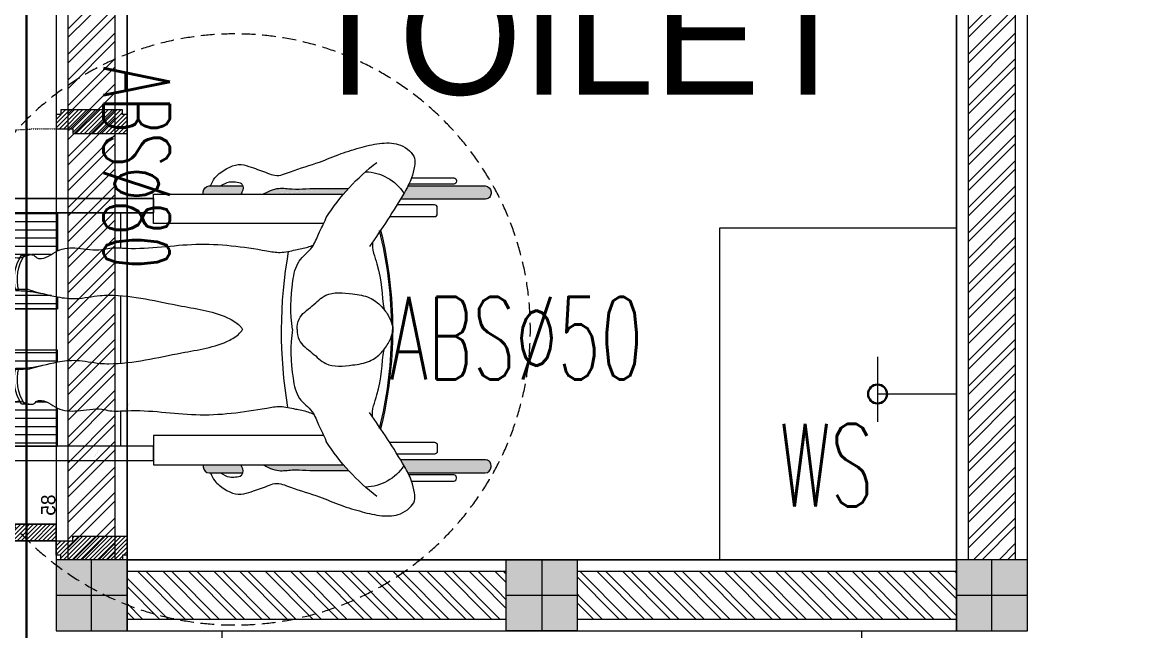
# Model space of a CAD drawing. Header units: millimetres. Extents: x -280308 to 6402717, y -14 to 2073074.
# Drawn here: x -22126 to -19788, y 482648 to 483933 of the extents above; entities that cross this region are included whole.
import ezdxf

# ---------------------------------------------------------------- set-up
doc = ezdxf.new("R2010")
doc.units = ezdxf.units.MM
for name, pattern in [('ACAD_ISO03W100', [30, 12, -18]), ('DASHED2', [0.375, 0.25, -0.125]), ('Default', [0])]:
    doc.linetypes.add(name, pattern=pattern)
doc.layers.get('0').update_dxf_attribs({"lineweight": 0})
for name, color, linetype, lineweight, true_color in [('-P-ABK', 7, 'Continuous', 30, 0x05ffff), ('-P-AK', 7, 'Continuous', 30, 0xff0a0a), ('A-FILL-1', 7, 'Continuous', 0, 0x454545), ('A-FILL-4', 9, 'Continuous', 0, 0x808080), ('P-AKT', 7, 'Continuous', 30, 0xfe0101)]:
    doc.layers.add(name, color=color, linetype=linetype, lineweight=lineweight, true_color=true_color)
for name, color, linetype, lineweight in [('_Door & Window', 1, 'Continuous', 0), ('A-ALINE-1', 91, 'Continuous', 20), ('A-ALINE-3', 111, 'Continuous', 15), ('A-ALINE-6', 117, 'Continuous', 9), ('A-Furn', 250, 'Continuous', 0), ('A-FURN-EQPM', 177, 'Continuous', 0)]:
    doc.layers.add(name, color=color, linetype=linetype, lineweight=lineweight)
doc.layers.add('A-TEXT', color=254, linetype='Continuous')
doc.layers.add('Teks-PL', color=7, linetype='Default', true_color=0xff0a0a)
doc.styles.add('Annotative', font='arial.ttf', dxfattribs={"height": 1.25})
doc.styles.add('CENTURY', font='GOTHIC.TTF')
doc.styles.add('RS', font='ROMANS.SHX', dxfattribs={"width": 0.8})

# ---------------------------------------------------------------- blocks, each defined once
blk = doc.blocks.new('A$Ccf87384a')
blk.add_wipeout([(-75, 74.99999999999909), (75.00000000002728, 74.99999999999909), (75.00000000002728, -75), (-75, -75)])
blk.add_wipeout([(-74.99999999999818, -74.99999999999974), (-74.99999999999818, 75.00000000000753), (75, 75.00000000000756), (75, -74.99999999999972)])
at = {"layer": 'A-FILL-1', "ltscale": 0.25}
h = blk.add_hatch(color=256, dxfattribs=at)
h.dxf.hatch_style = 1
h.paths.add_polyline_path([(-75, -75), (-75, 75), (75, 75), (75, -75)])
at = {"layer": 'A-ALINE-1'}
blk.add_lwpolyline([(-75, -75), (-75, 75), (75, 75), (75, -75)], close=True, dxfattribs=at)
at = {"layer": 'A-FILL-1', "ltscale": 0.25}
for p, q in [((0, 75), (0, -75)), ((-75, 0), (75, 0))]:
    blk.add_line(p, q, dxfattribs=at)
blk = doc.blocks.new('A$Ca4ca9c0b')
at = {"layer": 'A-Furn'}
h = blk.add_hatch(dxfattribs=at)
h.set_pattern_fill('ANSI31', color=256, scale=2, angle=540, style=0)
h.set_pattern_definition([(225, (109566.3125288526, -240668.4215420193), (4.490128060534577, -4.490128060534577), [])])
h.paths.add_polyline_path([(10.000000012893, 1020.000000003551), (10.000000012893, 910.0000000035507), (2.000000012863893, 910.0000000035507), (2.000000012892997, 920.0000000034343), (-16.999999987107, 920.0000000034343), (-16.999999987107, 910.0000000035507), (-24.999999987107, 910.0000000035507), (-24.999999987107, 1020.000000003551)])
h = blk.add_hatch(dxfattribs=at)
h.set_pattern_fill('ANSI31', color=256, scale=2, angle=540, style=0)
h.set_pattern_definition([(225, (109566.3125288526, -240568.4215420193), (4.490128060534577, -4.490128060534577), [])])
h.paths.add_polyline_path([(2.000000012892997, 920.0000000034343), (-16.99999999941792, 920.0000000034343), (-16.99999999941792, 250.0000000005239), (2.000000012892997, 250.0000000005239)])
h = blk.add_hatch(dxfattribs=at)
h.set_pattern_fill('ANSI31', color=256, scale=2, angle=540, style=0)
h.set_pattern_definition([(225, (110170.8596176268, -240618.421542007), (4.490128060534577, -4.490128060534577), [])])
h.paths.add_polyline_path([(10.00000000058208, 150.0000000004075), (10.00000000058208, 260.0000000004075), (2.000000000552973, 260.0000000003492), (2.000000000582077, 250.0000000005239), (-16.99999999941792, 250.0000000005239), (-16.99999999941792, 260.0000000004075), (-24.99999999941792, 260.0000000004075), (-24.99999999941792, 150.0000000004075)])
h = blk.add_hatch(dxfattribs=at)
h.set_pattern_fill('ANSI31', color=256, scale=2, angle=540, style=0)
h.set_pattern_definition([(225, (109716.3125288529, -240669.6019526039), (4.490128060534577, -4.490128060534577), [])])
h.paths.add_polyline_path([(-889.999999998603, -5.820766091346741e-11), (-889.9999999986321, 9.999999999941792), (-899.9999999986321, 9.999999999941792), (-899.9999999986321, 139.9999999998254), (-889.9999999986321, 139.9999999998254), (-889.999999998603, 149.9999999997672), (-859.9999999993306, 150.0000000004075), (-859.9999999993597, 115.0000000077416), (-849.9999999993597, 115.0000000077416), (-849.9999999987485, 0)])
h = blk.add_hatch(dxfattribs=at)
h.set_pattern_fill('ANSI31', color=256, scale=2, angle=540, style=0)
h.set_pattern_definition([(225, (109566.3125288529, -240669.6019526039), (4.490128060534577, -4.490128060534577), [])])
h.paths.add_polyline_path([(39.99999999985448, -5.820766091346741e-11), (39.99999999988358, 9.999999999941792), (49.99999999988358, 9.999999999941792), (49.99999999988358, 139.9999999998254), (39.99999999988358, 139.9999999998254), (39.99999999985448, 149.9999999997672), (10.00000000058208, 150.0000000004075), (10.00000000061118, 115.0000000077416), (6.111804395914078e-10, 115.0000000077416), (0, 0)])
at = {"layer": '_Door & Window'}
for points in [[(10.000000012893, 1020.000000003551), (10.000000012893, 910.0000000035507), (2.000000012863893, 910.0000000035507), (2.000000012892997, 920.0000000034343), (-16.999999987107, 920.0000000034343), (-16.999999987107, 910.0000000035507), (-24.999999987107, 910.0000000035507), (-24.999999987107, 1020.000000003551), (10.000000012893, 1020.000000003551)], [(10.00000000058208, 150.0000000004075), (10.00000000058208, 260.0000000004075), (2.000000000552973, 260.0000000003492), (2.000000000582077, 250.0000000005239), (-16.99999999941792, 250.0000000005239), (-16.99999999941792, 260.0000000004075), (-24.99999999941792, 260.0000000004075), (-24.99999999941792, 150.0000000004075), (10.00000000058208, 150.0000000004075)], [(-889.999999998603, -5.820766091346741e-11), (-889.9999999986321, 9.999999999941792), (-899.9999999986321, 9.999999999941792), (-899.9999999986321, 139.9999999998254), (-889.9999999986321, 139.9999999998254), (-889.999999998603, 149.9999999997672), (-859.9999999993306, 150.0000000004075), (-859.9999999993597, 115.0000000077416), (-849.9999999993597, 115.0000000077416), (-849.9999999987485, 0), (-889.999999998603, -5.820766091346741e-11)], [(39.99999999985448, -5.820766091346741e-11), (39.99999999988358, 9.999999999941792), (49.99999999988358, 9.999999999941792), (49.99999999988358, 139.9999999998254), (39.99999999988358, 139.9999999998254), (39.99999999985448, 149.9999999997672), (10.00000000058208, 150.0000000004075), (10.00000000061118, 115.0000000077416), (6.111804395914078e-10, 115.0000000077416), (0, 0), (39.99999999985448, -5.820766091346741e-11)]]:
    blk.add_lwpolyline(points, dxfattribs=at)
blk.add_lwpolyline([(10.00000000058208, 150.0000000004075), (-24.999999987107, 150.0000000004075), (-24.999999987107, 1020.000000003551), (10.00000000058208, 1020.000000003551)], close=True, dxfattribs=at)
at = {"layer": '_Door & Window', "linetype": 'ACAD_ISO03W100', "ltscale": 0.02}
blk.add_arc((-6.929301123745972, 166.9526288348716), 853.2391276210273, 91.21474571532441, 181.138459278602, dxfattribs=at)
at = {"layer": 'A-Furn'}
blk.add_lwpolyline([(2.000000012892997, 920.0000000034343), (-16.99999999941792, 920.0000000034343), (-16.99999999941792, 250.0000000005239), (2.000000012892997, 250.0000000005239)], close=True, dxfattribs=at)
at = {"layer": 'Defpoints', "ltscale": 0.25, "insert": (-87.73789995184052, 181.5505102498573), "char_height": 30.00000000000001, "attachment_point": 1, "style": 'CENTURY'}
blk.add_mtext_dynamic_manual_height_columns('85', width=78.46666834107602, gutter_width=750.0000000000001, heights=[0], dxfattribs=at)
blk = doc.blocks.new('disable people')
at = {"layer": 'A-FILL-4'}
h = blk.add_hatch(color=256, dxfattribs=at)
edge = h.paths.add_edge_path()
edge.add_spline(control_points=[(-3.796474417917125, 4.952000308492416), (-3.760681164754715, 5.053013868617654), (-3.704158616363202, 5.157722778494588), (-3.734610711559071, 5.255821520916697)], knot_values=[0.9037914775148974, 0.9037914775148974, 0.9037914775148974, 0.9037914775337845, 1.21384703267489, 1.21384703267489, 1.21384703267489, 1.213847032693339], degree=3, periodic=0)
edge.add_line((-3.734610711562709, 5.255821520934205), (-4.964782523813881, 5.255821520934205))
edge.add_arc((-4.964782523813483, 5.035821520934178), 0.2200000000000129, 89.99999999999999, 179.9999999999926)
edge.add_line((-5.184782523814647, 5.035821520934178), (-5.184782523814647, 4.952000308504779))
edge.add_line((-5.184782523814647, 4.952000308504921), (-3.796474417913829, 4.952000308504921))
edge = h.paths.add_edge_path()
edge.add_spline(control_points=[(0.1341749100720335, 5.166089496497762), (-0.07234800000333053, 5.166001675629786), (-0.553623694469934, 5.165540411955988), (-1.20498952116759, 5.174735433441811), (-1.923735004729679, 5.122992935595903), (-2.472725316985816, 5.224835962467296), (-2.818046584459807, 5.044581019589032), (-3.008957661264503, 4.952000308504921)], knot_values=[0.4124965523283914, 0.4124965523283914, 0.4124965523283914, 0.4124965523283914, 0.6874227009135008, 1.856497828568305, 2.363121600141893, 2.852056937546859, 3.479819935797773, 3.479819935797798, 3.479819935797798, 3.479819935797798], degree=3, periodic=0)
edge.add_line((-3.008957661264503, 4.952000308504921), (-0.05374037849282143, 4.952000308504893))
edge.add_arc((6.001229472374689, -0.1731919023486626), 7.932859200384009, 137.696407415366, 139.7539587547804, ccw=False)
edge = h.paths.add_edge_path()
edge.add_line((5.131749954041879, 5.255821520934205), (2.308872463095783, 5.255821520934205))
edge.add_spline(control_points=[(2.308872463096122, 5.255821520934205), (2.267732188407535, 5.17631198661752), (2.17731957034448, 5.015793417558143), (2.084681671298313, 4.857544409941738), (2.036732091110025, 4.777055949464057)], knot_values=[9.278145445618577, 9.278145445618577, 9.278145445618577, 9.278145445618577, 9.545772737748978, 9.82631843046447, 9.82631843046447, 9.82631843046447, 9.82631843046447], degree=3, periodic=0)
edge.add_line((2.036732091110025, 4.777055949464057), (5.151749954040608, 4.777055949464028))
edge.add_arc((5.151749954042316, 4.977055949464102), 0.1999999999999886, 270, 360)
edge.add_line((5.351749954041225, 4.977055949464102), (5.351749954041168, 5.035821520934263))
edge.add_arc((5.131749954041879, 5.035821520934178), 0.2200000000000118, 7.404331298447066e-12, 89.99999999999999)
edge = h.paths.add_edge_path()
edge.add_spline(control_points=[(-3.734610711559071, -5.255821520915617), (-3.704158616363202, -5.157722778493792), (-3.760681164754715, -5.053013868616347), (-3.796474417917125, -4.952000308491563)], knot_values=[0.9037914775148975, 0.9037914775333468, 0.9037914775333468, 0.9037914775333468, 1.213847032674452, 1.213847032693339, 1.213847032693339, 1.213847032693339], degree=3, periodic=0)
edge.add_line((-3.796474417911668, -4.952000308503841), (-5.184782523812599, -4.952000308503841))
edge.add_line((-5.184782523814647, -4.952000308503841), (-5.18478252381459, -5.035821520933212))
edge.add_arc((-4.964782523813483, -5.035821520933098), 0.2200000000000129, 180, 270)
edge.add_line((-4.964782523813483, -5.255821520933125), (-3.734610711562426, -5.255821520933125))
edge = h.paths.add_edge_path()
edge.add_line((-0.05374037849287561, -4.952000308503841), (-3.008957661264615, -4.952000308503841))
edge.add_spline(control_points=[(-3.008957661264503, -4.952000308503841), (-2.818046584459807, -5.044581019588179), (-2.472725316985816, -5.224835962466216), (-1.923735004729679, -5.12299293559505), (-1.20498952116759, -5.174735433440958), (-0.553623694469934, -5.165540411954737), (-0.07234800000333053, -5.166001675628706), (0.1341749100720335, -5.166089496496454)], knot_values=[0.4124965523283917, 0.4124965523283917, 0.4124965523283917, 0.4124965523284174, 1.040259550579332, 1.529194887984297, 2.035818659557886, 3.204893787212689, 3.479819935797799, 3.479819935797799, 3.479819935797799, 3.479819935797799], degree=3, periodic=0)
edge.add_arc((6.001229472376508, 0.1731919023482078), 7.93285920038395, 220.2460412452068, 222.3035925846204, ccw=False)
edge = h.paths.add_edge_path()
edge.add_arc((5.151749954042316, -4.977055949463022), 0.1999999999999886, 0, 89.99999999999999)
edge.add_line((5.151749954042316, -4.777055949462977), (2.03673209111179, -4.777055949463005))
edge.add_spline(control_points=[(2.036732091110025, -4.777055949462977), (2.084681671298313, -4.857544409940431), (2.232165906039882, -5.109484857939435), (2.374009886807471, -5.367177794302108), (2.440898637138162, -5.551188368630221)], knot_values=[8.953599230115874, 8.953599230115874, 8.953599230115874, 8.953599230115874, 9.234144922831332, 9.82631843046441, 9.826318430464434, 9.826318430464434, 9.826318430464434], degree=3, periodic=0)
edge.add_arc((0.7053364612966107, -4.04279776307277), 1.733346163484878, 327.02309260736433, 327.0237538441636, ccw=False)
edge.add_spline(control_points=[(2.036732091110025, -4.777055949462977), (2.084681671298313, -4.857544409940431), (2.232165906039882, -5.109484857939435), (2.374009886807471, -5.367177794302108), (2.440898637138162, -5.551188368630221)], knot_values=[8.953599230115874, 8.953599230115874, 8.953599230115874, 8.953599230115874, 9.234144922831332, 9.82631843046441, 9.826318430464434, 9.826318430464434, 9.826318430464434], degree=3, periodic=0)
edge.add_line((2.308799040582016, -5.255821520933125), (5.131749954041821, -5.255821520933154))
edge.add_arc((5.131749954041879, -5.035821520933098), 0.2200000000000118, 270, 359.9999999999482)
edge.add_line((5.351749954041225, -5.035821520933325), (5.351749954041281, -4.977055949462965))
h = blk.add_hatch(dxfattribs=at)
h.set_pattern_fill('_USER', color=256, scale=0.2999999999999999, style=0, pattern_type=0)
h.set_pattern_definition([(360, (-5.456968210637569e-12, -2.842170943040401e-13), (7.395570986446986e-32, 0.3), [])])
edge = h.paths.add_edge_path()
edge.add_spline(control_points=[(-11.84368881340561, 2.723015967266292), (-11.80630735148043, 2.722610891474005), (-11.70819034366286, 2.721547668618996), (-11.61031172560615, 2.728856529663688), (-11.54972374569115, 2.733380797935752)], knot_values=[0, 0, 0, 0, 0.1121097829463906, 0.2942601996699649, 0.2942601996699649, 0.2942601996699649, 0.2942601996699649], degree=3, periodic=0)
edge.add_spline(control_points=[(-11.54972374569115, 2.733380797935752), (-11.53484815880256, 2.736247567797591), (-11.47003685719392, 2.745536439978423), (-11.36826084976747, 2.72479947738816), (-11.306672703613, 2.6447510459368), (-11.24782621166378, 2.610484695002697), (-10.96949606972703, 2.549332237655335), (-10.74909445872436, 2.772073311572058), (-10.5228854389261, 2.880681640590865)], knot_values=[5.436664725832285, 5.436664725832285, 5.436664725832285, 5.436664725832285, 5.482184118797054, 5.63248936469224, 5.71609653018408, 5.778112604277349, 5.832864719823681, 6.558060987042688, 6.558060987042688, 6.558060987042688, 6.558060987042688], degree=3, periodic=0)
edge.add_line((-10.5228854389261, 2.880681640590865), (-10.52288543892609, 4.274822013010747))
edge.add_line((-10.5228854389261, 4.274822013010635), (-13.10916806575664, 4.274822013010636))
edge.add_line((-13.10916806575733, 4.274822013010635), (-13.10916806575733, 2.778481744722516))
edge.add_spline(control_points=[(-13.10916806575733, 2.778481744722512), (-12.82295144472664, 2.822346398972513), (-12.41668017873963, 2.754237778142112), (-12.01270156310056, 2.608782090787145), (-11.9026220646665, 2.624670677752874)], knot_values=[3.85022029909312, 3.850220299093444, 3.850220299093444, 3.850220299093444, 4.723214524291371, 5.067106132655391, 5.067106132655391, 5.067106132655391, 5.067106132688122], degree=3, periodic=0)
edge.add_arc((-10.49828518709546, 1.8499546098883), 1.603853812364077, 147.0195933812169, 151.1162485193678, ccw=False)
edge = h.paths.add_edge_path()
edge.add_spline(control_points=[(-11.10131507691221, 1.321645051041912), (-11.26820317942656, 1.353449058260139), (-11.54271718581731, 1.405746173674288), (-11.85950975244123, 1.421612261374548), (-12.00627843078473, 1.420929790504033), (-12.04364457507836, 1.420756038819889)], knot_values=[0, 0, 0, 0, 0.5089906555588182, 0.8372314890067583, 0.9493412719532057, 0.9493412719532057, 0.9493412719532057, 0.9493412719532057], degree=3, periodic=0)
edge.add_arc((-10.49828518709546, 1.8499546098883), 1.603853812364076, 193.9046284335562, 195.5217729613365, ccw=False)
edge.add_spline(control_points=[(-12.05514138739818, 1.464538181836133), (-12.39829801821179, 1.46764695568163), (-12.74615257863297, 1.465605107812507), (-13.10916806575915, 1.44694142760477)], knot_values=[0.4692719010675678, 0.4692719010675678, 0.4692719010675678, 0.4692719010675678, 1.51441113184759, 1.514411131847849, 1.514411131847849, 1.514411131847849], degree=3, periodic=0)
edge.add_line((-13.10916806575733, 1.44694142760477), (-13.10916806575733, 0.7534304279870407))
edge.add_line((-13.10916806575733, 0.7534304279870412), (-10.52288543892678, 0.7534304279870412))
edge.add_line((-10.5228854389261, 0.7534304279870412), (-10.5228854389261, 1.191359744353121))
edge.add_spline(control_points=[(-10.5228854389261, 1.191359744352894), (-10.71802839497832, 1.226449273625576), (-10.91033044466531, 1.271692798998856), (-11.10131507691221, 1.321645051041912)], knot_values=[0.5122589669724955, 0.5122589669724955, 0.5122589669724955, 0.5122589669753015, 1.104645887850228, 1.104645887850228, 1.104645887850228, 1.104645887850228], degree=3, periodic=0)
h = blk.add_hatch(dxfattribs=at)
h.set_pattern_fill('_USER', color=256, scale=0.2999999999999999, style=0, pattern_type=0)
h.set_pattern_definition([(360, (-5.456968210637569e-12, 1.13686837721616e-12), (-7.347638122947742e-17, -0.2999999999999999), [])])
edge = h.paths.add_edge_path()
edge.add_spline(control_points=[(-11.84368881340561, -2.723015967265212), (-11.80630735148043, -2.722610891472925), (-11.70819034366286, -2.721547668617916), (-11.61031172560615, -2.728856529662664), (-11.54972374569115, -2.733380797934899)], knot_values=[0, 0, 0, 0, 0.1121097829463906, 0.2942601996699649, 0.2942601996699649, 0.2942601996699649, 0.2942601996699649], degree=3, periodic=0)
edge.add_spline(control_points=[(-11.54972374569115, -2.733380797934899), (-11.53484815880256, -2.736247567796511), (-11.47003685719392, -2.745536439977116), (-11.36826084976747, -2.72479947738708), (-11.306672703613, -2.644751045935948), (-11.24782621166378, -2.610484695001844), (-10.96949606972703, -2.549332237654482), (-10.74909445872436, -2.772073311571205), (-10.5228854389261, -2.880681640589785)], knot_values=[5.436664725832285, 5.436664725832285, 5.436664725832285, 5.436664725832285, 5.482184118797054, 5.63248936469224, 5.71609653018408, 5.778112604277349, 5.832864719823681, 6.558060987042688, 6.558060987042688, 6.558060987042688, 6.558060987042688], degree=3, periodic=0)
edge.add_line((-10.5228854389261, -2.880681640589785), (-10.52288543892609, -4.274822013009667))
edge.add_line((-10.5228854389261, -4.274822013009555), (-13.10916806575664, -4.274822013009555))
edge.add_line((-13.10916806575733, -4.274822013009555), (-13.10916806575733, -2.778481744721437))
edge.add_spline(control_points=[(-13.10916806575733, -2.778481744721432), (-12.82295144472664, -2.822346398971661), (-12.41668017873963, -2.754237778141317), (-12.01270156310056, -2.608782090786292), (-11.9026220646665, -2.624670677752022)], knot_values=[3.85022029909312, 3.850220299093444, 3.850220299093444, 3.850220299093444, 4.723214524291371, 5.067106132655391, 5.067106132655391, 5.067106132655391, 5.067106132688122], degree=3, periodic=0)
edge.add_arc((-10.49828518709546, -1.849954609887163), 1.603853812364077, 208.8837514806322, 212.9804066187831)
edge = h.paths.add_edge_path()
edge.add_spline(control_points=[(-11.10131507691221, -1.321645051040832), (-11.26820317942656, -1.353449058259002), (-11.54271718581731, -1.405746173672924), (-11.85950975244123, -1.421612261373639), (-12.00627843078473, -1.420929790502896), (-12.04364457507836, -1.420756038818865)], knot_values=[0, 0, 0, 0, 0.5089906555588182, 0.8372314890067583, 0.9493412719532057, 0.9493412719532057, 0.9493412719532057, 0.9493412719532057], degree=3, periodic=0)
edge.add_arc((-10.49828518709546, -1.849954609887163), 1.603853812364076, 164.4782270386635, 166.0953715664438)
edge.add_spline(control_points=[(-12.05514138739818, -1.464538181834996), (-12.39829801821179, -1.467646955680721), (-12.74615257863297, -1.465605107811598), (-13.10916806575915, -1.446941427603633)], knot_values=[0.4692719010675678, 0.4692719010675678, 0.4692719010675678, 0.4692719010675678, 1.51441113184759, 1.514411131847849, 1.514411131847849, 1.514411131847849], degree=3, periodic=0)
edge.add_line((-13.10916806575733, -1.446941427603633), (-13.10916806575733, -0.753430427985904))
edge.add_line((-13.10916806575733, -0.7534304279861885), (-10.52288543892678, -0.7534304279861892))
edge.add_line((-10.5228854389261, -0.7534304279861885), (-10.5228854389261, -1.191359744352268))
edge.add_spline(control_points=[(-10.5228854389261, -1.191359744351757), (-10.71802839497832, -1.226449273624439), (-10.91033044466531, -1.271692798997492), (-11.10131507691221, -1.321645051040832)], knot_values=[0.5122589669724955, 0.5122589669724955, 0.5122589669724955, 0.5122589669753015, 1.104645887850228, 1.104645887850228, 1.104645887850228, 1.104645887850228], degree=3, periodic=0)
for p, q in [((-8.202746146980644, 4.274822013010635), (-8.202746146980644, 2.985387214360799)), ((-8.202746146980644, 1.237720448978507), (-8.202746146980644, -1.23772044897737)), ((-8.202746146980644, -2.985387214359719), (-8.202746146980644, -4.274822013009555))]:
    blk.add_line(p, q, dxfattribs=at)
for points in [[(2.4408986371418, 5.551188368631301), (3.985710528006166, 5.551188368631301, -0.414213562373095), (4.085710528004711, 5.451188368631392), (4.085710528004711, 5.426046132553836, -0.414213562373095), (3.985710528006166, 5.326046132553756), (2.344216868157673, 5.326046132553756)], [(-5.184782523807371, 4.952000308504921), (-5.184782523807371, 5.035821520934178, -0.414213562373095), (-4.964782523809845, 5.255821520934205), (-3.734610711555433, 5.255821520934205)], [(2.30887246309976, 5.255821520934205), (5.131749954045517, 5.255821520934205, -0.4142135623730981), (5.351749954046682, 5.035821520934178), (5.351749954046682, 4.977055949464102, -0.414213562373095), (5.151749954045954, 4.777055949464057), (2.036706903287268, 4.777055949464057)], [(1.636438218787589, 4.132746635153126), (3.282262380906104, 4.132746635153126, 0.4142135623730451), (3.382262380908287, 4.232746635153262), (3.382262380908287, 4.465441665068283, 0.414213562373095), (3.282262380906104, 4.56544166506842), (1.908734547932909, 4.565441665068136)], [(1.636438218787589, -4.13274663515341), (3.282262380906104, -4.13274663515341, -0.4142135623730451), (3.382262380908287, -4.232746635153546), (3.382262380908287, -4.465441665068795, -0.414213562373095), (3.282262380906104, -4.565441665068704), (1.908734547932909, -4.565441665068477)], [(2.308877528723315, -5.255821520933125), (5.131749954045517, -5.255821520933125, 0.4142135623730981), (5.351749954046682, -5.035821520933098), (5.351749954046682, -4.977055949463022, 0.414213562373095), (5.151749954045954, -4.777055949462977), (2.036706903287268, -4.777055949462977)], [(-5.184782523807371, -4.952000308503841), (-5.184782523807371, -5.035821520933098, 0.414213562373095), (-4.964782523809845, -5.255821520933125), (-3.734610711555433, -5.255821520933125)], [(2.4408986371418, -5.551188368630221), (3.985710528006166, -5.551188368630221, 0.414213562373095), (4.085710528004711, -5.451188368630312), (4.085710528004711, -5.426046132552813, 0.414213562373095), (3.985710528006166, -5.326046132552904), (2.344216868157673, -5.326046132552904)]]:
    blk.add_lwpolyline(points, format="xyb", dxfattribs=at)
for points in [[(-0.7716928118115902, 3.881550911005661), (-7.007824699383491, 3.881550911005661), (-7.007824699383491, 4.952000308504921), (-0.05374037848923763, 4.952000308504921)], [(-13.10916806575187, 2.778481744728197), (-13.10916806575187, 4.274822013010635), (-10.52288543892246, 4.274822013010635), (-10.52288543892246, 2.880681640590865)], [(-10.52288543892246, 1.191359744319243), (-10.52288543892246, 0.7534304279870412), (-13.10916806575187, 0.7534304279870412), (-13.10916806575187, 1.446941427605225)], [(-13.10916806575187, -1.446941427604088), (-13.10916806575187, -0.7534304279861885), (-10.52288543892246, -0.7534304279861885), (-10.52288543892246, -1.191359744318333)], [(-10.52288543892246, -1.191359744318333), (-10.52288543892246, -0.7534304279861885), (-13.10916806575187, -0.7534304279861885), (-13.10916806575187, -1.446941427604088)], [(-10.52288543892246, -2.880681640589557), (-10.52288543892246, -4.274822013009555), (-13.10916806575187, -4.274822013009555), (-13.10916806575187, -2.778481744727117)], [(-13.10916806575187, -2.778481744727117), (-13.10916806575187, -4.274822013009555), (-10.52288543892246, -4.274822013009555), (-10.52288543892246, -2.880681640589557)], [(-0.7716928118115902, -3.881550911004581), (-7.007824699383491, -3.881550911004581), (-7.007824699383491, -4.952000308503841), (-0.05374037848741864, -4.952000308503841)]]:
    blk.add_lwpolyline(points, dxfattribs=at)
for points in [[(-13.10916806575187, 4.795772278258937), (-7.007824699383491, 4.795772278258937), (-7.007824699383491, 4.274822013010635), (-13.10916806575187, 4.274822013010635)], [(-13.10916806575187, -4.274822013009555), (-7.007824699383491, -4.274822013009555), (-7.007824699383491, -4.795772278257857), (-13.10916806575187, -4.795772278257857)], [(-13.10916806575187, -4.79577227825763), (-7.007824699383491, -4.79577227825763), (-7.007824699383491, -4.274822013009555), (-13.10916806575187, -4.274822013009555)]]:
    blk.add_lwpolyline(points, close=True, dxfattribs=at)
at = {"layer": 'A-FILL-4', "linetype": 'DASHED2', "ltscale": 2}
blk.add_circle((-4.032044972002041, 5.684341886080801e-13), 10.82285678946162, dxfattribs=at)
at = {"layer": 'A-FILL-4'}
for centre, radius, start, end in [((6.001229472381965, -0.1731919023484352), 7.932859200384001, 127.5204071296238, 147.4062370725861), ((0.7053364602925285, 4.042797764629086), 1.733346163484867, 32.98970642474525, 88.42289004785182), ((-13.74668270498478, -0.04341019569847049), 15.44764756680718, 1.182090759333106, 13.72631994225427), ((-13.74668270498478, -0.04341019569847049), 15.49764756680718, 0.1604904385792841, 13.72631994225427), ((14.27937685350298, 0.06775199395133313), 16.59864857667759, 170.3286188685546, 190.1626872323025), ((-10.49828518709, 1.8499546098883), 1.603853812364076, 147.0195933826843, 195.5217729614681), ((-10.38617540414452, 1.8499546098883), 1.603853812364076, 147.0195933826843, 195.5217729614681), ((-12.69504205342673, -4.606921862426645), 6.728132541871835, 84.78551859402995, 94.76708404660036), ((-13.74668270498114, 0.04341019570074423), 15.44764756680434, 346.2736800577457, 358.8179092406669), ((-13.74668270498114, 0.04341019570074423), 15.49764756680435, 346.2736800577457, 359.8395095614207), ((-13.74668270498478, -0.04341019569847049), 15.44764756680718, 0.1604904385792841, 0.1610099051522045), ((-10.49828518709, -1.849954609887163), 1.603853812364076, 164.4782270385319, 212.9804066173157), ((-10.38617540414452, -1.849954609887163), 1.603853812364076, 164.4782270385319, 212.9804066173157), ((-12.69504205342673, 4.606921862427726), 6.728132541871835, 265.2329159533996, 275.2144814059701), ((6.001229472381965, 0.1731919023497994), 7.932859200384001, 212.5937629274139, 232.4795928703763), ((0.7053364602925285, -4.042797764628233), 1.733346163484867, 271.5771099521482, 327.0102935752548)]:
    blk.add_arc(centre, radius, start, end, dxfattribs=at)
for points in [[(-4.92346149860532, 5.255821520934205), (-4.763444462907501, 5.548488725255311), (-4.598746377016141, 5.706342594715352), (-3.795142421198761, 6.036484532325346), (-3.426854836276107, 5.940611925619805), (-2.83078820989067, 5.728755613769636), (-2.566758833625499, 5.644812886039915), (-1.990014397371851, 5.77694535444266), (-0.9296119438040478, 6.130492836126223), (-0.1419316975516267, 6.437829670206156), (0.6264580426013708, 6.674788378109497), (1.355821926739736, 6.821824205640951), (2.03613892919202, 6.747111713511686), (2.366979790260302, 6.535991856629323), (2.546758790460444, 6.270681361221932), (2.546758790460444, 5.977235520005024), (2.4408986371418, 5.551188368631301), (2.178919851432511, 5.020117206751138), (1.563051972347239, 4.019382088696602), (0.9042720964644104, 3.036488685107713)], [(-11.59479933503098, 1.458273844522409), (-13.10916806575187, 1.44694142760477), (-13.60667026066403, 1.498036116953244), (-13.89975817351478, 1.866144042570795), (-13.88104616483179, 2.260011965725369), (-13.6895420801302, 2.538489094402166), (-13.51049322462313, 2.652381983495161), (-13.10916806575187, 2.778481744722512), (-12.24121315577941, 2.684816428400097), (-11.9026220646283, 2.624670677757422), (-11.6864549030779, 2.695858412372388), (-11.58829313107708, 2.724656443567028), (-11.50436550326049, 2.739278829181558), (-11.35904478900738, 2.70089189191475), (-11.29807203763994, 2.643686282815679), (-11.24447784318909, 2.612482825203188), (-11.19131079044928, 2.599403885649735), (-10.52288543892246, 2.880681640590865), (-9.794960447152334, 2.978637757924389), (-8.898797660205673, 2.922233265498733), (-8.608041948751634, 2.974222485651126), (-7.978096220525913, 2.974222485651126), (-5.459508429310517, 3.120158817032916), (-2.862528005884087, 2.87969555159134), (-2.371240473639773, 2.822748566114569), (-1.807424389844527, 2.913683812752424), (-1.35487122052109, 3.017778437834522), (-1.14944398208354, 3.098118711132884)], [(-11.84368881339833, 2.723015967266292), (-11.73157903045285, 2.723015967266292), (-11.5497237456857, 2.733380797935752)], [(-12.0436445750729, 1.420756038819889), (-11.93153479212742, 1.420756038819889), (-11.6037811244496, 1.402879292288389), (-11.10095268296573, 1.321575989310304)], [(-11.59479933503098, 1.458273844522409), (-10.52288543892246, 1.191359744353122), (-9.83083267098118, 1.132548455971346), (-8.963526649984487, 1.24073196201698), (-8.6391886196634, 1.25427512685269), (-5.976700821847771, 0.8565910165420973), (-4.215992548008217, 0.3886604790008619), (-3.813472225867372, 0.09260624280796037), (-3.74400946284004, 6.821210263296962e-13)], [(-1.752623687929372, 6.821210263296962e-13), (-1.679207983477681, 0.3788307068211338), (-1.194287836962758, 0.8637508533374785), (-0.6959840598392475, 1.251223035229941), (0.2821704783109453, 1.301328029997421), (0.9016085141356598, 1.159748884299916), (1.342330865873009, 0.8397630039512478), (1.609774513437515, 0.4677343058569932), (1.7303854847396, 0.1585836488836776), (1.750904063925191, 6.821210263296962e-13)], [(-11.59479933503098, -1.458273844521273), (-10.52288543892246, -1.191359744351985), (-9.83083267098118, -1.132548455970209), (-8.963526649984487, -1.240731962016071), (-8.6391886196634, -1.25427512685178), (-5.976700821847771, -0.8565910165411879), (-4.215992548008217, -0.3886604789997818), (-3.813472225867372, -0.0926062428068235), (-3.74400946284004, 6.821210263296962e-13)], [(-1.752623687929372, 6.821210263296962e-13), (-1.679207983477681, -0.3788307068202812), (-1.194287836962758, -0.8637508533363416), (-0.6959840598392475, -1.251223035229032), (0.2821704783109453, -1.301328029996512), (0.9016085141356598, -1.159748884299006), (1.342330865873009, -0.8397630039503383), (1.609774513437515, -0.4677343058559131), (1.7303854847396, -0.1585836488827681), (1.750904063925191, 6.821210263296962e-13)], [(-11.59479933503098, -1.458273844521273), (-13.10916806575187, -1.446941427603633), (-13.60667026066403, -1.498036116952335), (-13.89975817351478, -1.866144042569658), (-13.88104616483179, -2.260011965724061), (-13.6895420801302, -2.538489094401086), (-13.51049322462313, -2.652381983494308), (-13.10916806575187, -2.778481744721432), (-12.24121315577941, -2.684816428398847), (-11.9026220646283, -2.624670677756342), (-11.6864549030779, -2.695858412371138), (-11.58829313107708, -2.724656443566175), (-11.50436550326049, -2.739278829180478), (-11.35904478900738, -2.700891891913727), (-11.29807203763994, -2.643686282814599), (-11.24447784318909, -2.612482825202108), (-11.19131079044928, -2.599403885648883), (-10.52288543892246, -2.880681640589557), (-9.794960447152334, -2.978637757923536), (-8.898797660205673, -2.922233265497709), (-8.608041948751634, -2.974222485650046), (-7.978096220525913, -2.974222485650046), (-5.459508429310517, -3.120158817032063), (-2.862528005884087, -2.87969555159026), (-2.371240473639773, -2.822748566113489), (-1.807424389844527, -2.913683812751572), (-1.35487122052109, -3.017778437833442), (-1.14944398208354, -3.098118711131576)], [(-12.0436445750729, -1.420756038818865), (-11.93153479212742, -1.420756038818865), (-11.6037811244496, -1.402879292287309), (-11.10095268296573, -1.321575989309224)], [(-11.84368881339833, -2.723015967265212), (-11.73157903045285, -2.723015967265212), (-11.5497237456857, -2.733380797934899)], [(-4.92346149860532, -5.255821520933125), (-4.763444462907501, -5.548488725254231), (-4.598746377016141, -5.706342594714272), (-3.795142421198761, -6.03648453232455), (-3.426854836276107, -5.940611925618725), (-2.83078820989067, -5.728755613768556), (-2.566758833625499, -5.644812886039119), (-1.990014397371851, -5.776945354441352), (-0.9296119438040478, -6.130492836125143), (-0.1419316975516267, -6.437829670204849), (0.6264580426013708, -6.674788378108417), (1.355821926739736, -6.821824205640098), (2.03613892919202, -6.747111713510606), (2.366979790260302, -6.535991856628527), (2.546758790460444, -6.270681361220852), (2.546758790460444, -5.977235520003944), (2.4408986371418, -5.551188368630221), (2.178919851432511, -5.020117206750058), (1.563051972347239, -4.019382088695522), (0.9042720964644104, -3.03648868510669)]]:
    blk.add_spline(points, degree=3, dxfattribs=at)
for points, knots in [([(-4.55304981617337, 5.255821520934205), (-4.44408765272965, 5.319476199870394), (-4.271124962240719, 5.420519389388119), (-4.005306797280355, 5.400308982167644), (-3.806213152574855, 5.38846130049177), (-3.685750421065677, 5.19182424979499), (-3.76068116474562, 5.053013868623566), (-3.796474417913487, 4.952000308492416)], [0, 0, 0, 0, 0.3643785654112465, 0.5784016675004325, 0.8028129588361705, 0.9037914775148975, 1.213847032674452, 1.213847032693339, 1.213847032693339, 1.213847032693339]), ([(-3.008957661259046, 4.952000308504921), (-2.81804658445617, 5.044581019589032), (-2.472725316982178, 5.224835962467296), (-1.923735004726041, 5.122992935595903), (-1.204989521160314, 5.174735433441811), (-0.553623694466296, 5.165540411955988), (-0.07234799999605457, 5.166001675629786), (0.1341749100756715, 5.166089496497762)], [0.4124965523283917, 0.4124965523283917, 0.4124965523283917, 0.4124965523284174, 1.040259550579332, 1.529194887984297, 2.035818659557886, 3.204893787212689, 3.479819935797799, 3.479819935797799, 3.479819935797799, 3.479819935797799]), ([(-1.917630208828996, 6.821210263296962e-13), (-2.002951065873276, 0.5861983700835935), (-1.984904643773916, 1.423382585758645), (-1.754530612099188, 2.56520043551518), (-1.180960578692975, 2.932423450644592), (-0.9940378273913666, 3.432979146506568), (-0.8299030799516913, 3.791739230981875), (-0.731230450748626, 3.941771400581729), (-0.6822919925580209, 4.100073350454295)], [0, 0, 0, 0, 1.791248952052102, 2.558187510465277, 3.251589097511465, 3.791340900402426, 4.122046679619813, 4.432598645382432, 4.432598645382432, 4.432598645382432, 4.432598645382432]), ([(1.01444285360958, 3.198577945729312), (0.9780577476449253, 2.936577535408787), (1.364929918432608, 2.00547676408587), (1.340956575120799, 1.259444682176991), (1.433033113185957, 0.7354493184784587)], [7.41058440054706, 7.41058440054706, 7.41058440054706, 7.41058440054706, 8.083990264019953, 9.6731938569707, 9.6731938569707, 9.6731938569707, 9.6731938569707]), ([(-1.917630208828996, 6.821210263296962e-13), (-2.002951065873276, -0.5861983700827409), (-1.984904643773916, -1.423382585757508), (-1.771231884324152, -2.529998986766998), (-1.180960578692975, -2.932423450643739), (-0.9940378273913666, -3.432979146505261), (-0.8299030799516913, -3.791739230980795), (-0.731230450748626, -3.941771400580421), (-0.6822919925580209, -4.100073350453215)], [0, 0, 0, 0, 1.791248952052102, 2.558187510465277, 3.251589097511465, 3.791340900402426, 4.122046679619813, 4.432598645382432, 4.432598645382432, 4.432598645382432, 4.432598645382432]), ([(1.01444285360958, -3.198577945728232), (0.9780577476449253, -2.93657753540748), (1.364929918432608, -2.005476764084506), (1.340956575120799, -1.259444682175911), (1.433033113185957, -0.7354493184776061)], [7.41058440054706, 7.41058440054706, 7.41058440054706, 7.41058440054706, 8.083990264019953, 9.6731938569707, 9.6731938569707, 9.6731938569707, 9.6731938569707]), ([(-4.55304981617337, -5.255821520933125), (-4.44408765272965, -5.319476199869598), (-4.271124962240719, -5.420519389387266), (-4.005306797280355, -5.400308982166791), (-3.806213152574855, -5.388461300490746), (-3.685750421065677, -5.19182424979391), (-3.76068116474562, -5.053013868622486), (-3.796474417913487, -4.952000308491563)], [0, 0, 0, 0, 0.3643785654112465, 0.5784016675004325, 0.8028129588361705, 0.9037914775148975, 1.213847032674452, 1.213847032693339, 1.213847032693339, 1.213847032693339]), ([(-3.008957661259046, -4.952000308503841), (-2.81804658445617, -5.044581019588179), (-2.472725316982178, -5.224835962466216), (-1.923735004726041, -5.12299293559505), (-1.204989521160314, -5.174735433440958), (-0.553623694466296, -5.165540411954737), (-0.07234799999605457, -5.166001675628706), (0.1341749100756715, -5.166089496496454)], [0.4124965523283917, 0.4124965523283917, 0.4124965523283917, 0.4124965523284174, 1.040259550579332, 1.529194887984297, 2.035818659557886, 3.204893787212689, 3.479819935797799, 3.479819935797799, 3.479819935797799, 3.479819935797799])]:
    blk.add_open_spline(points, degree=3, knots=knots, dxfattribs=at)
blk = doc.blocks.new('A$C286adef0')
at = {"layer": 'A-FILL-1', "ltscale": 0.25}
h = blk.add_hatch(dxfattribs=at)
h.set_pattern_fill('ANSI32', color=256, scale=4, angle=180)
h.set_pattern_definition([(224.9999999999999, (128663.4792370637, -40218.70512058976), (26.94076836320746, -26.94076836320747), []), (224.9999999999999, (128645.5187170638, -40218.70512058976), (26.94076836320746, -26.94076836320747), [])])
h.paths.add_polyline_path([(23985.29650776711, -15496.9588872274), (23985.2965077658, -17646.95888722758), (24085.2965077658, -17646.95888722764), (24085.29650776711, -15496.95888722746)])
h = blk.add_hatch(dxfattribs=at)
h.set_pattern_fill('ANSI32', color=256, scale=4, angle=180)
h.set_pattern_definition([(224.9999999999999, (130563.4792370637, -40218.70512058976), (26.94076836320746, -26.94076836320747), []), (224.9999999999999, (130545.5187170638, -40218.70512058976), (26.94076836320746, -26.94076836320747), [])])
h.paths.add_polyline_path([(25885.29650776711, -15496.95888722857), (25885.29650776637, -17646.95888722868), (25985.29650776637, -17646.95888722874), (25985.29650776711, -15496.95888722863)])
at = {"layer": 'A-ALINE-3', "linetype": 'Continuous'}
for points in [[(23985.29650776711, -15496.9588872274), (23985.2965077658, -17646.95888722758), (24085.2965077658, -17646.95888722764), (24085.29650776711, -15496.95888722746)], [(25885.29650776711, -15496.95888722857), (25885.29650776637, -17646.95888722868), (25985.29650776637, -17646.95888722874), (25985.29650776711, -15496.95888722863)]]:
    blk.add_lwpolyline(points, close=True, dxfattribs=at)
at = {"layer": 'A-ALINE-6'}
for p, q in [((24310.29650776531, -17796.95888722816), (24310.29650776592, -18884.45888722537)), ((25660.29650776579, -17796.95888722816), (25660.29650776638, -18884.45888722537))]:
    blk.add_line(p, q, dxfattribs=at)
for points in [[(23960.29650776711, -15496.9588872274), (23960.2965077658, -17646.95888722758), (24110.2965077658, -17646.95888722764), (24110.29650776711, -15496.95888722746)], [(25860.29650776711, -15496.95888722851), (25860.29650776637, -17646.95888722863), (26010.29650776637, -17646.95888722874), (26010.29650776711, -15496.95888722863)]]:
    blk.add_lwpolyline(points, close=True, dxfattribs=at)
at = {"ltscale": 0.25, "xscale": -1, "rotation": 180}
for p in [(24035.29650776574, -17721.95888722758), (25935.29650776574, -17721.95888722874)]:
    blk.add_blockref('A$Ccf87384a', p, dxfattribs=at)
at = {"layer": 'A-FILL-1', "ltscale": 0.25}
h = blk.add_hatch(dxfattribs=at)
h.set_pattern_fill('ANSI32', color=256, scale=4, angle=270)
h.set_pattern_definition([(314.9999999999999, (45282.04274112551, 85656.22384206852), (26.94076836320747, 26.94076836320746), []), (314.9999999999999, (45282.04274112551, 85638.26332206855), (26.94076836320747, 26.94076836320746), [])])
h.paths.add_polyline_path([(25860.29650776577, -17671.95888722868), (24110.29650776577, -17671.95888722764), (24110.29650776571, -17771.95888722764), (25860.29650776571, -17771.95888722868)])
at = {"layer": 'A-ALINE-3', "linetype": 'Continuous'}
blk.add_lwpolyline([(25860.29650776577, -17671.95888722868), (24110.29650776577, -17671.95888722764), (24110.29650776571, -17771.95888722764), (25860.29650776571, -17771.95888722868)], close=True, dxfattribs=at)
at = {"layer": 'A-ALINE-6'}
for points in [[(24110.2965077658, -17646.95888722764), (25860.2965077658, -17646.95888722868), (25860.29650776711, -15496.95888722921), (24110.29650776711, -15496.95888722816)], [(25860.2965077658, -17646.95888722868), (24110.2965077658, -17646.95888722764), (24110.2965077657, -17796.95888722764), (25860.2965077657, -17796.95888722868)]]:
    blk.add_lwpolyline(points, close=True, dxfattribs=at)
at = {"color": 1, "xscale": -57.6453146154568, "yscale": 57.6453146154568, "zscale": 57.6453146154568, "rotation": 180}
blk.add_blockref('disable people', (24569.81105703424, -17160.67643164622), dxfattribs=at)
at = {"ltscale": 0.25, "xscale": -1.000000000000003, "rotation": 90}
blk.add_blockref('A$Ca4ca9c0b', (24110.29650776563, -17596.9588872288), dxfattribs=at)
at = {"ltscale": 0.25}
blk.add_blockref('A$Ccf87384a', (24985.29650776574, -17721.95888722898), dxfattribs=at)
blk = doc.blocks.new('WASTAFEL 2')
at = {"color": 0, "linetype": 'ByBlock', "lineweight": -2, "ltscale": 0.25}
for p, q in [((48793.28575270518, 63216.78619309526), (48793.28575270518, 63050.44396621513)), ((48871.85340155277, 63050.44396621513), (48734.50680589851, 63050.44396621513))]:
    blk.add_line(p, q, dxfattribs=at)
blk.add_lwpolyline([(48443.28575270518, 63216.78619309526), (49143.28575270518, 63216.78619309526), (49143.28575270518, 62716.78619309526), (48443.28575270518, 62716.78619309526)], close=True, dxfattribs=at)
blk = doc.blocks.new('A$C8aa274cb')
at = {"color": 0, "linetype": 'ByBlock', "lineweight": -2, "xscale": -1, "rotation": 270}
blk.add_blockref('WASTAFEL 2', (-105954.2861930285, -64718.28575279046), dxfattribs=at)
blk = doc.blocks.new('3')
at = {"ltscale": 0.25}
blk.add_blockref('A$C286adef0', (-46014.89645974222, 500445.222608266), dxfattribs=at)
at = {"layer": 'A-FURN-EQPM', "ltscale": 0.25}
blk.add_blockref('A$C8aa274cb', (22582.90004802367, 499073.2637210363), dxfattribs=at)
at = {"layer": 'A-TEXT', "ltscale": 0.25, "insert": (-23616.84911254181, 484030.3509226313), "char_height": 250, "attachment_point": 1, "style": 'Annotative'}
blk.add_mtext_dynamic_manual_height_columns('\\pxqc;{\\fCentury Gothic|b0|i0|c0|p34;TOILET}', width=5332.382491281935, gutter_width=1670.625, heights=[0], dxfattribs=at)

msp = doc.modelspace()

# ---------------------------------------------------------------- block references
msp.add_blockref('3', (0, 0))

# ---------------------------------------------------------------- next in the draw order: linework, layer by layer
at = {"layer": '-P-ABK', "linetype": 'DASHED2', "ltscale": 5, "const_width": 0.03, "flags": 128}
for points in [[(-21979.46956762421, 478846.4881064883), (-21979.46956762421, 487008.3984013787), (-21810.81857617508, 487152.0124404086), (-18390.75760054711, 487152.0124404086), (-18192.97595720034, 487340.8355498174), (-18192.97595720034, 488622.546211475)], [(-20320.94217878965, 483148.263720951), (-21886.3831835271, 483148.263720951), (-21979.46956762421, 483008.0923748154)]]:
    msp.add_lwpolyline(points, dxfattribs=at)
at = {"layer": '-P-AK'}
msp.add_circle((-20320.94217878965, 483148.263720951), 19.99999999969348, dxfattribs=at)
at = {"layer": 'P-AKT', "linetype": 'Continuous', "flags": 128}
msp.add_lwpolyline([(-22117.1073254564, 478824.4563705446), (-22117.1073254564, 487095.2503005061), (-21928.58483409073, 487286.4616915146), (-18719.50098912168, 487286.4616915146), (-18617.0999519761, 487369.7214597818), (-18617.0999519761, 488109.4058217609)], dxfattribs=at)

# ---------------------------------------------------------------- next in the draw order: texts
at = {"layer": 'Teks-PL', "extrusion": (0.05233594329475825, -3.68145503453537e-05, 0.998629534754574), "style": 'RS', "width": 0.5999999999999992}
msp.add_text('ABS%%C80', height=139.776, rotation=179.9999626838494, dxfattribs=at).set_placement((483824.4416503318, 22264.01617570326, -1166.807645690302))
at = {"layer": 'Teks-PL', "extrusion": (3.681455034534408e-05, 0.05233594329475825, 0.998629534754574), "style": 'RS', "width": 0.5999999999999992}
for s, p in [('ABS%%C50', (21690.57853784921, -482501.7529003202, 25286.84536968017)), ('WS', (20867.63764682652, -482234.3972514987, 25272.83385384667))]:
    msp.add_text(s, height=174.72, rotation=179.9999626861338, dxfattribs=at).set_placement(p)

doc.saveas('drawing.dxf')
